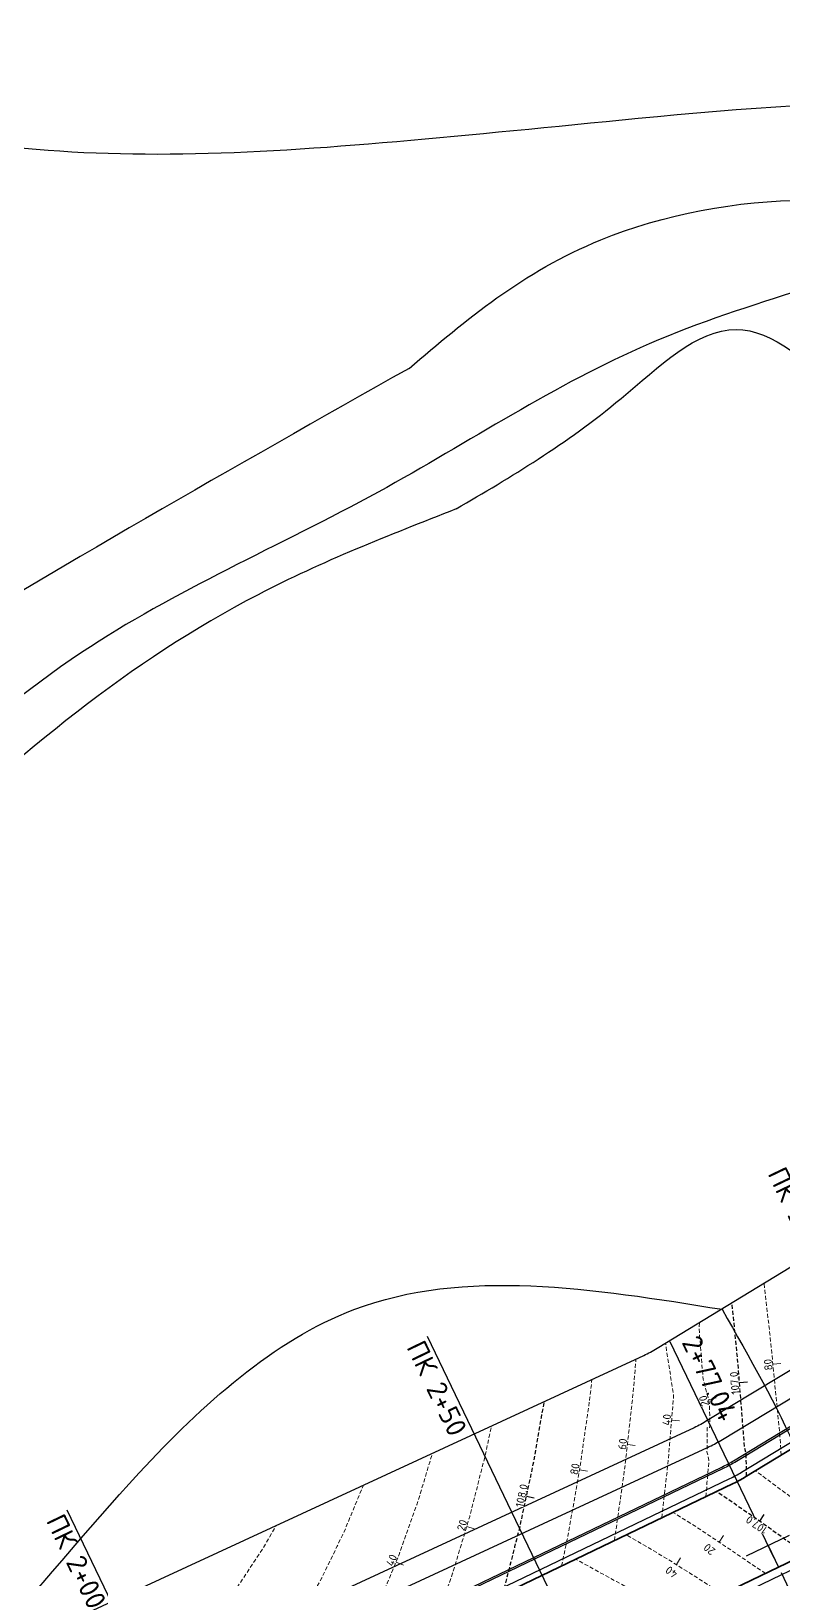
# Model space of a CAD drawing. Header units: metres. Extents: x 3746 to 7161, y 2134 to 3394.
# Drawn here: x 4019.7 to 4113.8, y 2305.4 to 2498.9 of the extents above; entities that cross this region are included whole.
import ezdxf

# ---------------------------------------------------------------- set-up
doc = ezdxf.new("R2010")
doc.units = ezdxf.units.M
for name, pattern in [('ACAD_ISO04W100', [30, 24, -3, 0, -3]), ('CENTER', [2, 1.25, -0.25, 0.25, -0.25]), ('DASHED', [0.75, 0.5, -0.25])]:
    doc.linetypes.add(name, pattern=pattern)
for name, color, linetype in [('C-ROAD-LINE', 1, 'Continuous'), ('C-ROAD-TEXT', 11, 'Continuous'), ('C-TOPO-MAJR', 9, 'Continuous'), ('C-TOPO-MAJR-N', 92, 'Continuous'), ('C-TOPO-MINR', 8, 'Continuous'), ('C-TOPO-MINR-N', 7, 'Continuous'), ('дорога', 7, 'Continuous'), ('Трасса_Броварський проспект_1-C-ROAD-TEXT', 1, 'Continuous')]:
    doc.layers.add(name, color=color, linetype=linetype)
doc.layers.add('горизонталі', color=160, linetype='Continuous', lineweight=25)
doc.styles.add('СПДС', font='isocpeur.ttf')

# ---------------------------------------------------------------- blocks, each defined once
blk = doc.blocks.new('НачКонКруговой')
for points in [[(-1.5, 1.5), (1.5, 1.5)], [(0, 1.5), (0, 0)]]:
    blk.add_lwpolyline(points)

msp = doc.modelspace()

# ---------------------------------------------------------------- linework, layer by layer
at = {"layer": 'C-ROAD-LINE', "color": 7, "linetype": 'CENTER', "lineweight": 30, "flags": 128}
msp.add_lwpolyline([(3861.778, 2190.581), (3877.125, 2197.38), (3983.856, 2244.663), (4113.179, 2306.91), (4207.199, 2351.911), (4321.341, 2402.898), (4420.202, 2448.778), (4499.902, 2483.765), (4601.194, 2525.515), (4609.818, 2529.335)], dxfattribs=at)
at = {"layer": 'C-ROAD-TEXT', "color": 11, "linetype": 'Continuous', "lineweight": -3}
for p, q in [((4112.636, 2308.036), (4099.625, 2335.068)), ((4113.504, 2306.234), (4126.515, 2279.203))]:
    msp.add_line(p, q, dxfattribs=at)
at = {"layer": 'C-TOPO-MAJR-N', "color": 7, "linetype": 'DASHED', "lineweight": 30, "flags": 128}
for points, elevation in [([(4109.185, 2318.278), (4109.183, 2318.393), (4109.144, 2321.123), (4108.951, 2321.858), (4108.796, 2323.817), (4108.352, 2329.396), (4108.172, 2331.665), (4108.066, 2332.998), (4107.894, 2334.74), (4107.377, 2339.964)], 107), ([(4078.685, 2303.516), (4078.902, 2304.237), (4079.955, 2308.383), (4080.222, 2309.432), (4080.385, 2310.075), (4080.821, 2311.792), (4081.443, 2314.717), (4081.992, 2317.296), (4082.195, 2318.249), (4082.524, 2319.797), (4082.781, 2321.259), (4083.545, 2325.611), (4083.9, 2327.629)], 108), ([(4116.539, 2308.519), (4115.214, 2309.503), (4114.671, 2309.894), (4112.043, 2311.786), (4111.387, 2312.251), (4110.649, 2312.776), (4110.401, 2312.935), (4110.216, 2313.066), (4109.632, 2313.474), (4109.286, 2313.717), (4108.593, 2314.197), (4106.807, 2315.434), (4106.232, 2315.819), (4105.426, 2316.358)], 107)]:
    msp.add_lwpolyline(points, dxfattribs=dict(at, elevation=elevation))
at = {"layer": 'C-TOPO-MINR-N', "color": 7, "linetype": 'DASHED', "lineweight": 5, "flags": 128}
for points, elevation in [([(4113.537, 2320.92), (4113.256, 2324.45), (4112.788, 2329.176), (4112.487, 2332.22), (4112.34, 2333.709), (4112.111, 2336.017), (4111.366, 2342.39)], 106.8), ([(4104.097, 2315.72), (4104.224, 2317.203), (4104.244, 2317.443), (4104.485, 2320.266), (4104.243, 2321.333), (4104.272, 2323.663), (4104.272, 2324.379), (4104.563, 2324.326), (4104.583, 2324.643), (4104.586, 2325.6), (4104.582, 2325.904), (4104.561, 2327.361), (4103.761, 2330.406), (4103.246, 2336.899), (4103.292, 2337.49), (4103.292, 2337.49)], 107.2), ([(4098.6, 2313.079), (4098.99, 2316.55), (4099.049, 2317.074), (4099.319, 2319.473), (4099.558, 2322.264), (4099.895, 2326.217), (4100.075, 2328.331), (4100.075, 2328.331), (4099.048, 2334.899)], 107.4), ([(4092.669, 2310.231), (4093.541, 2316.348), (4093.798, 2318.156), (4093.937, 2319.13), (4094.338, 2322.688), (4094.661, 2325.564), (4094.92, 2327.859), (4094.99, 2328.487), (4095.34, 2332.592), (4095.362, 2332.926)], 107.6), ([(4086.061, 2307.058), (4086.272, 2308.049), (4086.321, 2308.282), (4086.776, 2310.424), (4086.853, 2310.782), (4087.539, 2314.688), (4087.875, 2316.597), (4088.09, 2317.824), (4088.339, 2319.238), (4088.968, 2323.655), (4089.212, 2325.362), (4089.283, 2325.866), (4089.608, 2328.144), (4089.86, 2330.384)], 107.8), ([(4070.03, 2299.359), (4070.086, 2299.496), (4071.449, 2303.352), (4071.703, 2304.07), (4071.852, 2304.49), (4072.438, 2306.148), (4073.336, 2309.135), (4073.906, 2311.033), (4074.248, 2312.168), (4074.573, 2313.252), (4075.055, 2315.15), (4075.893, 2318.447), (4076.406, 2320.467), (4076.492, 2320.806), (4076.615, 2321.384), (4077.294, 2324.577)], 108.2), ([(4058.989, 2294.057), (4059.467, 2294.901), (4060.328, 2296.421), (4060.404, 2296.557), (4061.934, 2299.715), (4062.319, 2300.512), (4062.534, 2300.954), (4063.189, 2302.308), (4064.259, 2304.892), (4064.955, 2306.573), (4065.352, 2307.53), (4065.757, 2308.51), (4066.399, 2310.326), (4067.374, 2313.085), (4067.944, 2314.696), (4068.109, 2315.163), (4068.362, 2316.004), (4069.577, 2320.048), (4069.914, 2321.166)], 108.4), ([(4121.248, 2310.772), (4119.501, 2312.128), (4113.103, 2316.884), (4110.897, 2318.524), (4110.299, 2318.954)], 106.8), ([(4041.828, 2285.816), (4045.306, 2289.739), (4045.488, 2289.944), (4045.511, 2289.97), (4045.618, 2290.093), (4046.423, 2291.021), (4046.792, 2291.494), (4048.784, 2294.046), (4049.575, 2295.06), (4049.857, 2295.42), (4050.533, 2296.44), (4052.069, 2298.756), (4052.663, 2299.65), (4053.074, 2300.27), (4054.088, 2302.062), (4055.138, 2303.915), (4055.532, 2304.611), (4056.075, 2305.571), (4056.724, 2306.91), (4057.99, 2309.526), (4058.694, 2310.98), (4058.86, 2311.322), (4059.13, 2311.975), (4060.626, 2315.587), (4061.285, 2317.179)], 108.6), ([(4020.379, 2275.515), (4020.515, 2275.668), (4020.527, 2275.681), (4022.989, 2278.459), (4025.969, 2281.821), (4026.587, 2282.518), (4027.359, 2283.389), (4030.184, 2286.577), (4031.404, 2287.953), (4033.782, 2290.636), (4034.261, 2291.177), (4034.906, 2291.903), (4036.178, 2293.339), (4037.379, 2294.694), (4039.493, 2297.079), (4040.977, 2298.753), (4041.052, 2298.838), (4041.182, 2298.985), (4041.782, 2299.677), (4042.093, 2300.036), (4043.828, 2302.258), (4044.455, 2303.061), (4044.704, 2303.38), (4045.527, 2304.435), (4047.509, 2307.422), (4047.74, 2307.77), (4047.829, 2307.904), (4048.745, 2309.285), (4050.355, 2312.128)], 108.8), ([(4111.564, 2306.133), (4111.22, 2306.371), (4111.144, 2306.423), (4106.549, 2309.498), (4102.959, 2311.899), (4101.775, 2312.646), (4100.012, 2313.758)], 107.2), ([(4106.226, 2303.564), (4102.101, 2306.165), (4099.329, 2307.913), (4097.339, 2309.088), (4094.175, 2310.955)], 107.4), ([(4100.466, 2300.791), (4097.674, 2302.439), (4095.915, 2303.477), (4092.923, 2305.115), (4088.381, 2307.601), (4088.176, 2307.704), (4087.8, 2307.893)], 107.6)]:
    msp.add_lwpolyline(points, dxfattribs=dict(at, elevation=elevation))
at = {"layer": 'дорога', "ltscale": 0.5}
msp.add_lwpolyline([(3977.755, 2257.818), (4106.114, 2319.428, 0.0243199), (4107.567, 2320.214), (4133.647, 2336.017, -0.0245951), (4135.118, 2336.812), (4189.916, 2363.04, 0.2913645), (4199.576, 2378.538), (4199.407, 2396.091), (4196.996, 2407.544), (4187.108, 2438.632), (4174.627, 2473.513), (4165.104, 2496.219), (4155.951, 2510.465), (4131.446, 2548.284), (4096.424, 2601.062)], format="xyb", dxfattribs=at)
at = {"layer": 'дорога'}
for points in [[(4096.632, 2601.2), (4131.655, 2548.421), (4156.161, 2510.601), (4165.326, 2496.336), (4174.86, 2473.603), (4187.345, 2438.712), (4197.238, 2407.608), (4199.656, 2396.118), (4199.828, 2378.378, -0.2913645), (4190.168, 2362.879), (4135.209, 2336.575, 0.0245909), (4133.739, 2335.78), (4107.709, 2320.008, -0.0243103), (4106.256, 2319.222), (3977.863, 2257.593)], [(3978.512, 2256.24), (4107.105, 2317.986, 0.024423), (4108.564, 2318.776), (4134.256, 2334.363, -0.0247356), (4135.735, 2335.163), (4191.677, 2361.939, 0.2913645), (4201.337, 2377.437), (4201.155, 2396.282), (4198.691, 2407.991), (4188.766, 2439.192), (4176.259, 2474.146), (4166.659, 2497.037), (4157.421, 2511.414), (4132.909, 2549.243), (4097.882, 2602.03)], [(4091.424, 2597.744), (4126.428, 2544.994), (4150.909, 2507.212), (4159.773, 2493.416), (4169.031, 2471.34), (4181.423, 2436.711), (4191.187, 2406.013), (4193.413, 2395.438), (4193.54, 2382.297, -0.2913645), (4183.88, 2366.799), (4132.679, 2342.293, 0.0243014), (4131.226, 2341.508), (4104.278, 2325.223, -0.0275272), (4102.626, 2324.345), (3868.822, 2216.123), (3853.475, 2209.325)], [(3849.02, 2219.382), (3864.366, 2226.181), (4096.327, 2333.372, 0.0283861), (4098.029, 2334.279), (4125.283, 2350.854, -0.0250027), (4126.777, 2351.663), (4172.813, 2373.697, 0.2913644), (4182.472, 2389.195), (4182.424, 2394.24), (4180.537, 2403.206), (4171, 2433.19), (4158.774, 2467.357), (4150, 2488.277), (4141.666, 2501.248), (4117.23, 2538.962), (4082.259, 2591.662)], [(3854.69, 2206.582), (3870.037, 2213.38), (4104.323, 2321.872, 0.0275586), (4105.977, 2322.751), (4132.511, 2338.797, -0.0243736), (4133.969, 2339.584), (4186.871, 2364.905)]]:
    msp.add_lwpolyline(points, format="xyb", dxfattribs=at)
at = {"layer": 'дорога', "lineweight": 35}
for points in [[(4113.179, 2306.91), (4207.199, 2351.911), (4321.341, 2402.898), (4420.202, 2448.778)], [(3983.856, 2244.663), (4113.179, 2306.91)]]:
    msp.add_lwpolyline(points, dxfattribs=at)
at = {"layer": 'дорога', "linetype": 'ACAD_ISO04W100', "ltscale": 0.5}
msp.add_lwpolyline([(4113.612, 2306.009), (4207.619, 2351.003), (4321.755, 2401.988), (4420.623, 2447.871)], dxfattribs=at)
at = {"layer": 'дорога', "color": 7, "lineweight": 35}
msp.add_lwpolyline([(4135.224, 2334.088), (4108.992, 2318.16, -0.024491), (4107.528, 2317.367), (3978.837, 2255.564)], format="xyb", dxfattribs=at)
at = {"layer": 'дорога', "linetype": 'ACAD_ISO04W100'}
msp.add_lwpolyline([(3984.29, 2243.762), (4113.612, 2306.009)], dxfattribs=at)
at = {"layer": 'Трасса_Броварський проспект_1-C-ROAD-TEXT', "color": 1, "linetype": 'Continuous', "lineweight": -3}
msp.add_line((4088.81, 2295.181), (4069.293, 2335.728), dxfattribs=at)
at = {"layer": 'Трасса_Броварський проспект_1-C-ROAD-TEXT', "linetype": 'Continuous', "lineweight": -3}
msp.add_line((4043.758, 2273.495), (4024.241, 2314.043), dxfattribs=at)

# ---------------------------------------------------------------- block references
at = {"layer": 'C-ROAD-TEXT', "color": 11, "linetype": 'Continuous', "lineweight": -3, "xscale": 2, "yscale": 2, "zscale": 2, "rotation": 25.70315908551419}
msp.add_blockref('НачКонКруговой', (4113.179, 2306.91), dxfattribs=at)

# ---------------------------------------------------------------- texts
at = {"layer": 'C-ROAD-TEXT', "color": 11, "linetype": 'Continuous', "lineweight": -3, "insert": (4101.023, 2335.047), "char_height": 2.5, "attachment_point": 7, "rotation": 295.70314, "style": 'СПДС'}
msp.add_mtext('2+77.04', dxfattribs=at)
at = {"layer": 'Трасса_Броварський проспект_1-C-ROAD-TEXT', "color": 1, "linetype": 'Continuous', "lineweight": -3, "char_height": 2.5, "attachment_point": 1, "style": 'СПДС'}
for s, insert, rotation in [('ПК{\\fISOCPEUR|b0|i0|c204|p34; }3+00', (4114.006, 2357.195), 295.57695), ('ПК{\\fISOCPEUR|b0|i0|c204|p34; }2+50', (4068.843, 2335.511), 295.70314), ('ПК{\\fISOCPEUR|b0|i0|c204|p34; }2+00', (4023.79, 2313.826), 295.70314)]:
    msp.add_mtext(s, dxfattribs=dict(at, insert=insert, rotation=rotation))

# ---------------------------------------------------------------- next in the draw order: texts
at = {"layer": 'C-TOPO-MAJR', "color": 7, "linetype": 'Continuous', "lineweight": -3, "char_height": 1, "width": 2.727, "attachment_point": 5, "style": 'СПДС', "bg_fill": 3, "box_fill_scale": 1, "bg_fill_color": 256, "bg_fill_true_color": 13158600, "bg_fill_transparency": 0}
for s, insert, rotation in [('107.0', (4107.709, 2329.919, 107), 94.54279), ('108.0', (4081.072, 2315.856, 108), 77.99389), ('107.0', (4110.441, 2312.187, 107), 144.61973)]:
    msp.add_mtext(s, dxfattribs=dict(at, insert=insert, rotation=rotation))
at = {"layer": 'C-TOPO-MINR', "color": 7, "linetype": 'Continuous', "lineweight": -3, "char_height": 1, "attachment_point": 5, "style": 'СПДС', "bg_fill": 3, "box_fill_scale": 1, "bg_fill_color": 256, "bg_fill_true_color": 13158600, "bg_fill_transparency": 0}
for s, insert, width, rotation in [('80', (4111.885, 2332.212, 106.8), 1.212, 95.65109), ('20', (4103.857, 2327.678, 107.2), 1.212, 104.7106), ('40', (4099.217, 2325.33, 107.4), 1.313, 85.12463), ('60', (4093.69, 2322.294, 107.6), 1.212, 83.57904), ('80', (4087.718, 2319.174, 107.8), 1.212, 80.03299), ('20', (4073.617, 2312.155, 108.2), 1.212, 73.26929), ('40', (4064.804, 2307.777, 108.4), 1.313, 67.50605), ('20', (4104.543, 2309.142, 107.2), 1.212, 138.9547), ('40', (4099.792, 2306.293, 107.4), 1.313, 141.5065)]:
    msp.add_mtext(s, dxfattribs=dict(at, insert=insert, width=width, rotation=rotation))

# ---------------------------------------------------------------- next in the draw order: linework, layer by layer
at = {"layer": 'C-TOPO-MAJR', "color": 7, "linetype": 'Continuous', "lineweight": 30}
for p, q in [((4109.304, 2330.046, 107), (4108.307, 2329.966, 107)), ((4082.637, 2315.523, 108), (4081.659, 2315.731, 108)), ((4111.368, 2313.492, 107), (4110.789, 2312.676, 107))]:
    msp.add_line(p, q, dxfattribs=at)
at = {"layer": 'C-TOPO-MINR', "color": 7, "linetype": 'Continuous', "lineweight": 5}
for p, q in [((4113.477, 2332.369, 106.8), (4112.482, 2332.271, 106.8)), ((4105.405, 2328.084, 107.2), (4104.438, 2327.83, 107.2)), ((4100.811, 2325.194, 107.4), (4099.815, 2325.279, 107.4)), ((4095.28, 2322.115, 107.6), (4094.286, 2322.227, 107.6)), ((4089.294, 2318.897, 107.8), (4088.309, 2319.07, 107.8)), ((4075.149, 2311.694, 108.2), (4074.192, 2311.982, 108.2)), ((4106.305, 2310.864, 107.2), (4105.749, 2310.033, 107.2)), ((4100.943, 2308.077, 107.4), (4100.41, 2307.232, 107.4))]:
    msp.add_line(p, q, dxfattribs=at)
at = {"layer": 'C-TOPO-MINR', "color": 1, "linetype": 'Continuous', "lineweight": 5}
msp.add_line((4066.282, 2307.165, 108.4), (4065.358, 2307.547, 108.4), dxfattribs=at)
at = {"layer": 'горизонталі', "lineweight": 30}
msp.add_spline([(4085.34, 2594.072), (4162.453, 2537.726), (4220.758, 2487.014), (4248.97, 2445.694), (4262.136, 2404.374), (4275.832, 2399.037), (4313.518, 2412.02), (4357.085, 2380.163), (4350.025, 2334.335), (4299.108, 2267.887), (4274.813, 2221.57)], degree=3, dxfattribs=at)
at = {"layer": 'горизонталі'}
for points in [[(3910.903, 2548.501), (3991.951, 2490.169), (4095.633, 2487.981), (4157.143, 2478.564), (4150.266, 2421.507), (4220.993, 2389.796), (4259.823, 2366.53), (4256.168, 2312.7), (4229.676, 2241.239), (4211.403, 2192.883)], [(4066.999, 2456.731), (4090.969, 2472.787), (4136.682, 2470.979), (4139.85, 2421.714), (4176.964, 2382.393), (4224.142, 2362.136), (4226.653, 2333.68), (4214.168, 2294.293), (4186.048, 2227.432), (4118.492, 2144.011)], [(4116.328, 2466.646), (4096.998, 2459.789), (4063.129, 2441.275), (4026.045, 2421.228), (3987.289, 2386.981), (3952.751, 2357.795), (3888.957, 2323.937), (3813.117, 2294.089)], [(4072.868, 2439.154), (4093.51, 2452.983), (4107.88, 2461.593), (4120.79, 2453.135), (4126.954, 2440.458), (4121.729, 2420.628), (4120.161, 2404.451), (4122.512, 2394.275), (4135.577, 2388.535), (4167.662, 2369.053), (4174.244, 2346.595), (4180.827, 2329.341), (4183.57, 2308.964), (4183.296, 2282.671), (4166.374, 2267.032), (4142.257, 2238.858), (4117.31, 2193.967), (4086.541, 2153.889), (4031.692, 2134.493)], [(4066.999, 2456.731), (4001.508, 2418.501), (3879.328, 2340.313), (3745.549, 2280.533)], [(4072.868, 2439.154), (4048.105, 2428.444), (4004.957, 2395.814), (3954.686, 2346.032), (3901.065, 2315.912), (3861.598, 2305.614), (3818.869, 2278.841), (3798.758, 2250.905)], [(4106.125, 2339.139), (4060.101, 2339.103), (4033.248, 2318.7), (3992.967, 2278.475), (3931.088, 2242.915), (3925.589, 2212.177), (3946.735, 2186.367), (3991.79, 2199.328), (4009.751, 2222.2), (4026.621, 2254.41), (4059.687, 2281.746), (4118.254, 2306.616), (4106.125, 2339.139)]]:
    msp.add_spline(points, degree=3, dxfattribs=at)

doc.saveas('drawing.dxf')
